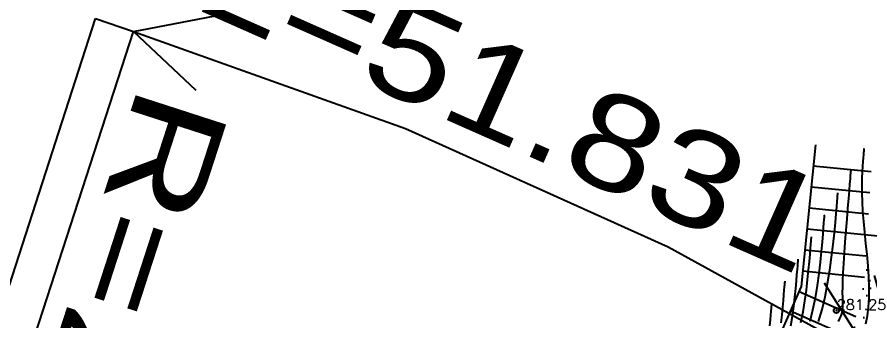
# Model space of a CAD drawing. Header units: millimetres. Extents: x 524954 to 526204, y 9523489 to 9524010.
# Drawn here: x 525229.7 to 525310.4, y 9523855.7 to 9523884.4 of the extents above; entities that cross this region are included whole.
import ezdxf
from ezdxf.enums import TextEntityAlignment as Align

# ---------------------------------------------------------------- set-up
doc = ezdxf.new("R2010")
doc.units = ezdxf.units.MM
doc.header["$PDMODE"] = 32
doc.header["$PDSIZE"] = 0.5
doc.linetypes.add('CACHE2', pattern=[4.7625, 3.175, -1.5875])
for name, color, linetype in [('CN_01_00', 3, 'Continuous'), ('CN_02_00', 4, 'Continuous'), ('CN_05_00', 6, 'Continuous'), ('CN_10_00', 1, 'Continuous'), ('Haut_Talus', 30, 'Continuous'), ('PLUME_2', 1, 'Continuous'), ('Talus', 2, 'Continuous'), ('TopoAlt', 3, 'Continuous'), ('TOPOJIS', 7, 'Continuous'), ('Végétation_Plantation', 70, 'Continuous')]:
    doc.layers.add(name, color=color, linetype=linetype)
doc.styles.add('Simplex 1.0', font='Simplex.shx', dxfattribs={"width": 0.99, "height": 1})
doc.styles.get("Standard").update_dxf_attribs({"font": 'arial.ttf'})

# ---------------------------------------------------------------- blocks, each defined once
blk = doc.blocks.new('TCPOINT M')
at = {"color": 0}
blk.add_point((0, 0), dxfattribs=at)
at = {"layer": 'TopoAlt', "style": 'Simplex 1.0', "width": 0.99}
blk.add_attdef('ALT', (0.15, 0.15), '', height=1, dxfattribs=at)

msp = doc.modelspace()

# ---------------------------------------------------------------- hatches: boundary and pattern name
at = {"layer": 'Végétation_Plantation', "linetype": 'CACHE2', "ltscale": 0.5}
h = msp.add_hatch(dxfattribs=at)
h.set_pattern_fill('BROUSS', color=256, scale=1.5, style=0)
h.set_pattern_definition([(74.475889, (0, 0), (-3.750000001, 13.500000005), [2.25, -11.761156275]), (74.475889, (3.75, 4.5), (-3.750000001, 13.500000005), [2.25, -11.761156275]), (74.475889, (7.5, 9), (-3.750000001, 13.500000005), [2.25, -11.761156275]), (105.524111, (0, 0), (-7.500000003, 4e-10), [1.5, -12.511156275]), (105.524111, (3.75, 4.5), (-7.500000003, 4e-10), [1.5, -12.511156275]), (105.524111, (7.5, 9), (-7.500000003, 4e-10), [1.5, -12.511156275]), (0, (0.453, 0.484), (3.75, 4.5), [0, -7.5]), (0, (1.468, 1.072), (3.75, 4.5), [0, -7.5]), (0, (1.1713, 1.8804), (3.75, 4.5), [0, -7.5]), (0, (2.327, 1.9907), (3.75, 4.5), [0, -7.5]), (0, (1.64, 3.7912), (3.75, 4.5), [0, -7.5]), (0, (0.3684, 2.1545), (3.75, 4.5), [0, -7.5]), (0, (0.281, 2.4684), (3.75, 4.5), [0, -7.5]), (0, (0.0314, 3.7912), (3.75, 4.5), [0, -7.5]), (0, (-0.7807, 0.2634), (3.75, 4.5), [0, -7.5]), (0, (-0.8588, 0.9984), (3.75, 4.5), [0, -7.5]), (0, (-1.468, 0.19), (3.75, 4.5), [0, -7.5]), (0, (-1.624, 1.2924), (3.75, 4.5), [0, -7.5]), (0, (-1.1242, 1.9905), (3.75, 4.5), [0, -7.5]), (0, (-1.3274, 2.6888), (3.75, 4.5), [0, -7.5]), (0, (-1.9207, 3.5707), (3.75, 4.5), [0, -7.5]), (0, (-0.406, 2.9085), (3.75, 4.5), [0, -7.5]), (0, (-2.53, 2.064), (3.75, 4.5), [0, -7.5]), (0, (-2.7485, 0.6675), (3.75, 4.5), [0, -7.5]), (0, (-1.1235, -0.4347), (3.75, 4.5), [0, -7.5]), (0, (-0.156, -0.7287), (3.75, 4.5), [0, -7.5]), (0, (-0.812, -1.537), (3.75, 4.5), [0, -7.5]), (0, (1.5774, -1.4635), (3.75, 4.5), [0, -7.5]), (0, (0.5466, -0.3245), (3.75, 4.5), [0, -7.5]), (0, (1.468, -0.104), (3.75, 4.5), [0, -7.5])])
h.paths.add_polyline_path([(525311.992, 9523862.041), (525316.951, 9523861.738), (525316.172, 9523853.705), (525314.206, 9523849.526), (525314.269, 9523844.903), (525315.094, 9523841.087), (525313.825, 9523836.527), (525311.288, 9523833.361), (525306.213, 9523830.491), (525299.295, 9523827.441), (525294.221, 9523828.327), (525291.453, 9523830.339), (525292.597, 9523832.287), (525297.663, 9523835.493), (525302.087, 9523840.979), (525306.512, 9523849.915), (525309.724, 9523858.126), (525309.653, 9523860.192)])

# ---------------------------------------------------------------- linework, layer by layer
at = {"layer": 'CN_01_00', "flags": 128}
for points, elevation in [([(525307.433, 9523855.605), (525307.582, 9523855.896), (525307.693, 9523856.141), (525307.771, 9523856.352), (525307.821, 9523856.54), (525307.849, 9523856.718), (525307.861, 9523856.898), (525307.862, 9523857.093), (525307.857, 9523857.318), (525307.848, 9523857.59), (525307.84, 9523857.926), (525307.836, 9523858.341), (525307.84, 9523858.852), (525307.857, 9523859.475), (525307.889, 9523860.227), (525307.939, 9523861.115), (525308.005, 9523862.108), (525308.081, 9523863.166), (525308.164, 9523864.248), (525308.25, 9523865.316), (525308.333, 9523866.329), (525308.41, 9523867.246), (525308.476, 9523868.028), (525308.529, 9523868.645), (525308.568, 9523869.109), (525308.596, 9523869.442), (525308.615, 9523869.664), (525308.627, 9523869.799), (525308.633, 9523869.869), (525308.635, 9523869.894), (525308.635, 9523869.898)], 281), ([(525304.767, 9523855.635), (525305.029, 9523856.728), (525305.253, 9523857.864), (525305.442, 9523859.014), (525305.599, 9523860.148), (525305.729, 9523861.233), (525305.834, 9523862.24), (525305.917, 9523863.139), (525305.983, 9523863.898), (525306.033, 9523864.496), (525306.072, 9523864.946), (525306.099, 9523865.268), (525306.117, 9523865.484), (525306.129, 9523865.615), (525306.134, 9523865.682), (525306.136, 9523865.707), (525306.137, 9523865.71)], 283), ([(525300.954, 9523855.212), (525301.005, 9523855.762), (525301.045, 9523856.226), (525301.076, 9523856.592), (525301.1, 9523856.867), (525301.117, 9523857.064), (525301.128, 9523857.196), (525301.135, 9523857.276), (525301.138, 9523857.317), (525301.139, 9523857.332), (525301.14, 9523857.335)], 287)]:
    msp.add_lwpolyline(points, dxfattribs=dict(at, elevation=elevation))
at = {"layer": 'CN_02_00', "flags": 128}
for points, elevation in [([(525305.552, 9523855.627), (525305.884, 9523856.751), (525306.171, 9523857.949), (525306.417, 9523859.196), (525306.624, 9523860.458), (525306.797, 9523861.701), (525306.939, 9523862.892), (525307.053, 9523863.997), (525307.145, 9523864.983), (525307.217, 9523865.816), (525307.273, 9523866.472), (525307.315, 9523866.966), (525307.345, 9523867.319), (525307.365, 9523867.556), (525307.377, 9523867.699), (525307.383, 9523867.773), (525307.386, 9523867.8), (525307.386, 9523867.804)], 282), ([(525303.888, 9523855.506), (525304.09, 9523856.532), (525304.26, 9523857.571), (525304.402, 9523858.594), (525304.519, 9523859.574), (525304.614, 9523860.483), (525304.689, 9523861.295), (525304.748, 9523861.98), (525304.794, 9523862.52), (525304.829, 9523862.926), (525304.853, 9523863.217), (525304.87, 9523863.412), (525304.88, 9523863.53), (525304.885, 9523863.591), (525304.887, 9523863.613), (525304.887, 9523863.616)], 284), ([(525302.008, 9523855.486), (525302.1, 9523856.255), (525302.174, 9523856.969), (525302.233, 9523857.606), (525302.28, 9523858.144), (525302.316, 9523858.568), (525302.343, 9523858.887), (525302.362, 9523859.115), (525302.375, 9523859.268), (525302.383, 9523859.361), (525302.387, 9523859.408), (525302.389, 9523859.426), (525302.389, 9523859.429)], 286)]:
    msp.add_lwpolyline(points, dxfattribs=dict(at, elevation=elevation))
at = {"layer": 'CN_05_00', "elevation": 285, "flags": 128}
msp.add_lwpolyline([(525302.926, 9523855.2), (525303.078, 9523856.127), (525303.205, 9523857.04), (525303.309, 9523857.915), (525303.394, 9523858.726), (525303.461, 9523859.451), (525303.514, 9523860.062), (525303.555, 9523860.544), (525303.586, 9523860.906), (525303.608, 9523861.166), (525303.623, 9523861.34), (525303.632, 9523861.445), (525303.636, 9523861.5), (525303.638, 9523861.52), (525303.638, 9523861.522)], dxfattribs=at)
at = {"layer": 'CN_10_00', "elevation": 280, "flags": 128}
msp.add_lwpolyline([(525310.043, 9523855.382), (525310.186, 9523856.149), (525310.288, 9523856.975), (525310.343, 9523857.866), (525310.347, 9523858.824), (525310.308, 9523859.834), (525310.237, 9523860.88), (525310.144, 9523861.945), (525310.039, 9523863.009), (525309.934, 9523864.057), (525309.837, 9523865.071), (525309.759, 9523866.033), (525309.71, 9523866.928), (525309.685, 9523867.752), (525309.681, 9523868.503), (525309.693, 9523869.181), (525309.717, 9523869.783), (525309.747, 9523870.309), (525309.78, 9523870.755), (525309.811, 9523871.122), (525309.835, 9523871.409), (525309.853, 9523871.625), (525309.866, 9523871.78), (525309.875, 9523871.883), (525309.881, 9523871.946), (525309.883, 9523871.978), (525309.884, 9523871.99), (525309.885, 9523871.992)], dxfattribs=at)
at = {"layer": 'Haut_Talus', "flags": 128}
msp.add_lwpolyline([(525305.258, 9523872.348), (525303.919, 9523858.929), (525300.61, 9523851.426), (525293.269, 9523844.143), (525282.592, 9523839.781), (525275.516, 9523831.793), (525253.744, 9523826.768), (525245.57, 9523825.329), (525240.135, 9523822.185), (525230.924, 9523815.815), (525222.259, 9523815.735), (525216.104, 9523815.103), (525209.421, 9523814.511), (525202.627, 9523812.837), (525192.887, 9523812.103), (525187.234, 9523809.827), (525173.584, 9523803.067), (525162.811, 9523802.853), (525159.084, 9523803.152)], dxfattribs=at)
at = {"layer": 'PLUME_2'}
for points in [[(525246.642, 9523877.466), (525240.72, 9523883.05), (525249.124, 9523884.666)], [(525200.32, 9523770.31), (525237.12, 9523884.291)], [(525237.12, 9523884.291), (525240.72, 9523883.05)], [(525203.883, 9523769.567), (525240.72, 9523883.05)], [(525240.72, 9523883.05), (525266.454, 9523873.899), (525291.337, 9523862.681), (525310.661, 9523852.06)], [(525302.573, 9523852.973), (525310.661, 9523852.06), (525306.126, 9523859.248)]]:
    msp.add_lwpolyline(points, dxfattribs=at)
at = {"layer": 'Talus'}
for p, q in [((525305.06, 9523870.358), (525310.533, 9523869.812)), ((525304.861, 9523868.368), (525310.407, 9523867.814)), ((525304.662, 9523866.378), (525310.28, 9523865.817)), ((525304.464, 9523864.388), (525321.534, 9523862.684)), ((525304.265, 9523862.397), (525310.027, 9523861.822)), ((525304.066, 9523860.407), (525309.901, 9523859.825)), ((525303.711, 9523858.458), (525309.077, 9523856.092)), ((525302.904, 9523856.629), (525319.195, 9523849.444))]:
    msp.add_line(p, q, dxfattribs=at)

# ---------------------------------------------------------------- block references
at = {"layer": 'TOPOJIS'}
ref = msp.add_blockref('TCPOINT M', (525307.241, 9523856.656, 281.25), dxfattribs=at)
ref.add_attrib('ALT', '281.25', (525307.291, 9523856.706, 281.25), dxfattribs={"layer": 'TopoAlt', "height": 1, "style": 'Simplex 1.0', "width": 0.99})

# ---------------------------------------------------------------- texts
at = {"layer": 'PLUME_2'}
for s, rotation, width, p, p2 in [('L=51.831', 336.12359, 1.193395, (525246.06, 9523885.445), (525303.668, 9523859.945)), (' R=250  ', 252.05922, 1.31581, (525242.751, 9523882.697), (525223.345, 9523822.76))]:
    msp.add_text(s, height=9, rotation=rotation, dxfattribs=dict(at, width=width)).set_placement(p, p2, align=Align.FIT)

doc.saveas('drawing.dxf')
